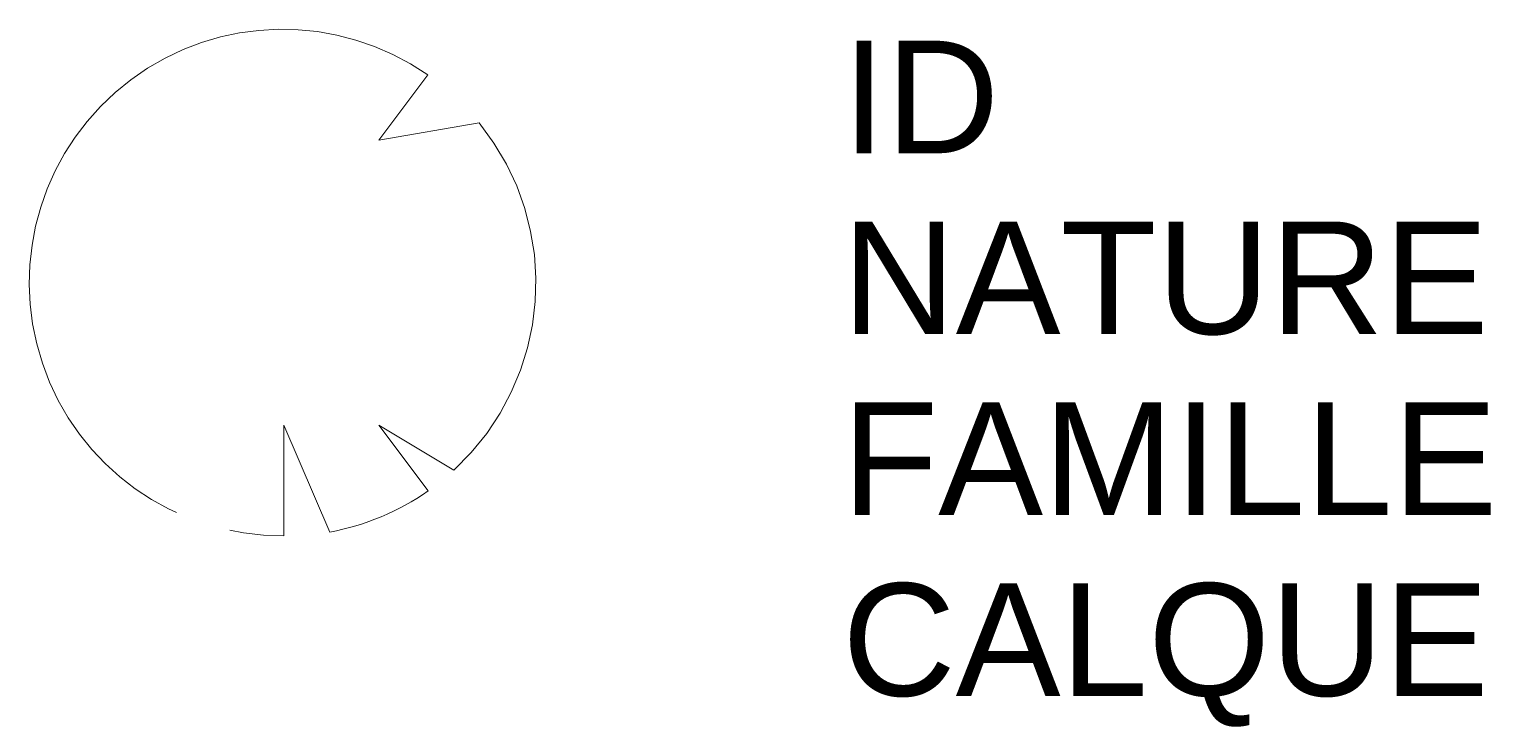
# Model space of a CAD drawing. Header units: metres. Extents: x 3121.6 to 3124.2, y 1731.38 to 1732.62.
import ezdxf

# ---------------------------------------------------------------- set-up
doc = ezdxf.new("R2010")
doc.units = ezdxf.units.M
doc.linetypes.add('Socle_Continu', pattern=[2.5, 2.5, 0])
doc.layers.add('JARDI_SCS', color=82, linetype='Socle_Continu', lineweight=13)
doc.styles.get("Standard").update_dxf_attribs({"font": 'arial.ttf'})

msp = doc.modelspace()

# ---------------------------------------------------------------- linework, layer by layer
at = {"layer": 'JARDI_SCS', "linetype": 'Socle_Continu', "flags": 128}
msp.add_lwpolyline([(3122.3534, 1731.8389, 0.396139), (3122.3986, 1732.4555), (3122.2205, 1732.4249), (3122.3071, 1732.5408, 1.3671), (3122.0517, 1731.7218), (3122.0517, 1731.9187), (3122.1332, 1731.7288, 0.10638), (3122.3078, 1731.8018), (3122.2205, 1731.9187)], format="xyb", close=True, dxfattribs=at)

# ---------------------------------------------------------------- texts
at = {"layer": 'JARDI_SCS', "linetype": 'Socle_Continu', "flags": 9}
for tag, p, s in [('ID', (3123.0434, 1732.4017), 'TP_1202'), ('NATURE', (3123.0434, 1732.0804), "Arbre d'alignement"), ('FAMILLE', (3123.0434, 1731.7591), 'Jardin'), ('CALQUE', (3123.0434, 1731.4378), 'JARDI_SCS')]:
    msp.add_attdef(tag, p, s, height=0.2, dxfattribs=at)

doc.saveas('drawing.dxf')
